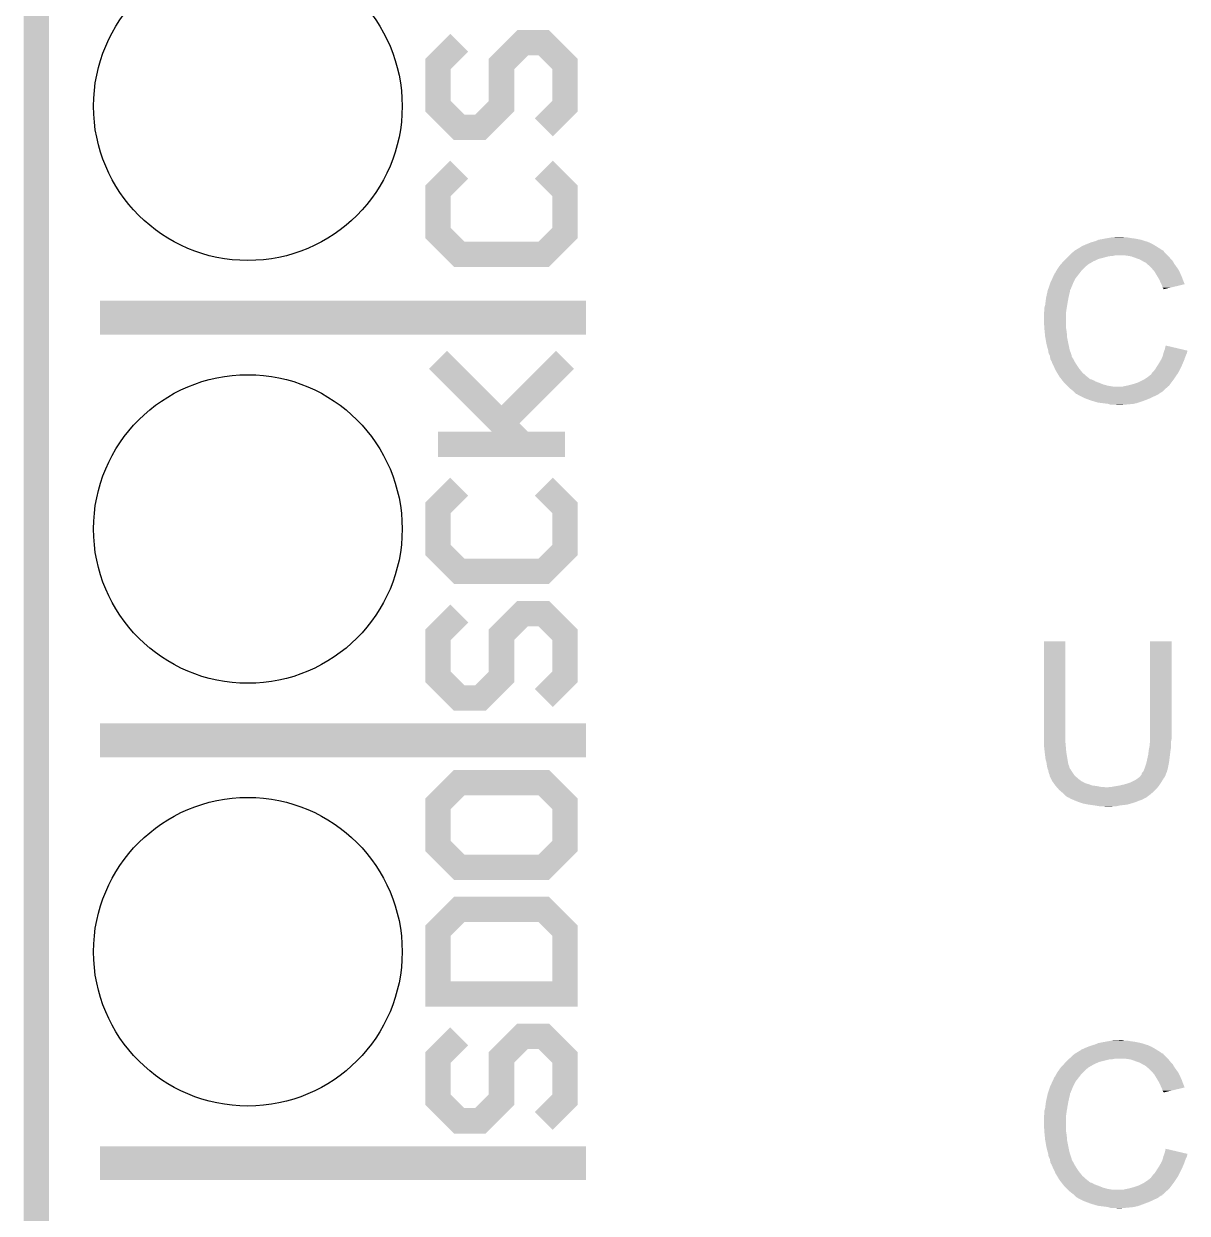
# Model space of a CAD drawing. Extents: x -0.05 to 0.95, y -0.15 to 2.1.
# Drawn here: x -0.053 to 0.2222, y 0.2382 to 0.5195 of the extents above; entities that cross this region are included whole.
import ezdxf

# ---------------------------------------------------------------- set-up
doc = ezdxf.new("R2010")
doc.units = 0
doc.layers.get('0').update_dxf_attribs({"linetype": 'CONTINUOUS'})
for name, color, linetype in [('BOOST_CLICK_V100A_GKO', 5, 'CONTINUOUS'), ('BOOST_CLICK_V100A_GTO', 14, 'CONTINUOUS'), ('BOOST_CLICK_V100A_GTS', 12, 'CONTINUOUS')]:
    doc.layers.add(name, color=color, linetype=linetype)

# ---------------------------------------------------------------- blocks, each defined once
blk = doc.blocks.new('ROUND_42')
blk.add_circle((0, 0), 0.0365)

msp = doc.modelspace()

# ---------------------------------------------------------------- linework, layer by layer
at = {"layer": 'BOOST_CLICK_V100A_GKO', "const_width": 0.006}
msp.add_lwpolyline([(-0.05, -0.15), (-0.05, 2.01)], dxfattribs=at)
at = {"layer": 'BOOST_CLICK_V100A_GTO'}
for points, const_width in [([(0.05, 0.515), (0.045, 0.51), (0.045, 0.5), (0.05, 0.495), (0.055, 0.495), (0.06, 0.5), (0.06, 0.51), (0.065, 0.515), (0.07, 0.515), (0.075, 0.51), (0.075, 0.5), (0.07, 0.495)], 0.006), ([(0.05, 0.485), (0.045, 0.48), (0.045, 0.47), (0.05, 0.465), (0.07, 0.465), (0.075, 0.47), (0.075, 0.48), (0.07, 0.485)], 0.006), ([(-0.035, 0.45), (0.08, 0.45)], 0.008), ([(0.045, 0.42), (0.075, 0.42), (0.065, 0.42), (0.045, 0.44), (0.06, 0.425), (0.075, 0.44)], 0.006), ([(0.05, 0.41), (0.045, 0.405), (0.045, 0.395), (0.05, 0.39), (0.07, 0.39), (0.075, 0.395), (0.075, 0.405), (0.07, 0.41)], 0.006), ([(0.05, 0.38), (0.045, 0.375), (0.045, 0.365), (0.05, 0.36), (0.055, 0.36), (0.06, 0.365), (0.06, 0.375), (0.065, 0.38), (0.07, 0.38), (0.075, 0.375), (0.075, 0.365), (0.07, 0.36)], 0.006), ([(-0.035, 0.35), (0.08, 0.35)], 0.008), ([(0.045, 0.335), (0.045, 0.325), (0.05, 0.32), (0.07, 0.32), (0.075, 0.325), (0.075, 0.335), (0.07, 0.34), (0.05, 0.34), (0.045, 0.335)], 0.006), ([(0.045, 0.29), (0.075, 0.29), (0.075, 0.305), (0.07, 0.31), (0.05, 0.31), (0.045, 0.305), (0.045, 0.29)], 0.006), ([(0.05, 0.28), (0.045, 0.275), (0.045, 0.265), (0.05, 0.26), (0.055, 0.26), (0.06, 0.265), (0.06, 0.275), (0.065, 0.28), (0.07, 0.28), (0.075, 0.275), (0.075, 0.265), (0.07, 0.26)], 0.006), ([(-0.035, 0.25), (0.08, 0.25)], 0.008)]:
    msp.add_lwpolyline(points, dxfattribs=dict(at, const_width=const_width))
for points in [[(0.1975, 0.467), (0.1978, 0.4671), (0.21466, 0.467), (0.2145, 0.4671)], [(0.1978, 0.4671), (0.1982, 0.4673), (0.2145, 0.4671), (0.21415, 0.4673)], [(0.1982, 0.4673), (0.1987, 0.4675), (0.21415, 0.4673), (0.2138, 0.4675)], [(0.1987, 0.4675), (0.1992, 0.4677), (0.2138, 0.4675), (0.21335, 0.4677)], [(0.1992, 0.4677), (0.1998, 0.4679), (0.21335, 0.4677), (0.2129, 0.4679)], [(0.1998, 0.4679), (0.2005, 0.4681), (0.2129, 0.4679), (0.21226, 0.4681)], [(0.2005, 0.4681), (0.2012, 0.4684), (0.21226, 0.4681), (0.2113, 0.4684)], [(0.2012, 0.4684), (0.2028, 0.4687), (0.2113, 0.4684), (0.2098, 0.4687)], [(0.2028, 0.4687), (0.20337, 0.4688), (0.2098, 0.4687), (0.209, 0.4688)], [(0.20337, 0.4688), (0.2045, 0.469), (0.209, 0.4688), (0.2078, 0.469)], [(0.2045, 0.469), (0.2064, 0.4691), (0.2073, 0.469), (0.2069, 0.4691)], [(0.1938, 0.4642), (0.1941, 0.4645), (0.2025, 0.4642), (0.2036, 0.4645)], [(0.1941, 0.4645), (0.1942, 0.4646), (0.2036, 0.4645), (0.2047, 0.4646)], [(0.1942, 0.4646), (0.1943, 0.4647), (0.2047, 0.4646), (0.2051, 0.4647)], [(0.1943, 0.4647), (0.19528, 0.4656), (0.2176, 0.4647), (0.2167, 0.4656)], [(0.19528, 0.4656), (0.1955, 0.4658), (0.2167, 0.4656), (0.21657, 0.4658)], [(0.1955, 0.4658), (0.19567, 0.4659), (0.21657, 0.4658), (0.2165, 0.4659)], [(0.19567, 0.4659), (0.19583, 0.466), (0.2165, 0.4659), (0.2162, 0.466)], [(0.19583, 0.466), (0.196, 0.4661), (0.2162, 0.466), (0.2161, 0.4661)], [(0.196, 0.4661), (0.197, 0.4667), (0.2161, 0.4661), (0.21514, 0.4667)], [(0.197, 0.4667), (0.1971, 0.4668), (0.21514, 0.4667), (0.21498, 0.4668)], [(0.1971, 0.4668), (0.1975, 0.467), (0.21498, 0.4668), (0.21466, 0.467)], [(0.2089, 0.4645), (0.2076, 0.4647), (0.2178, 0.4645), (0.2176, 0.4647)], [(0.21, 0.4641), (0.2089, 0.4645), (0.21812, 0.4641), (0.2178, 0.4645)], [(0.19126, 0.4611), (0.1915, 0.4615), (0.1972, 0.4611), (0.1976, 0.4615)], [(0.1915, 0.4615), (0.19199, 0.4622), (0.1976, 0.4615), (0.1983, 0.4622)], [(0.19199, 0.4622), (0.1922, 0.4625), (0.1983, 0.4622), (0.1987, 0.4625)], [(0.1922, 0.4625), (0.19229, 0.4626), (0.1987, 0.4625), (0.1988, 0.4626)], [(0.19229, 0.4626), (0.19293, 0.4633), (0.1988, 0.4626), (0.2, 0.4633)], [(0.19293, 0.4633), (0.1932, 0.4636), (0.2, 0.4633), (0.20065, 0.4636)], [(0.1932, 0.4636), (0.1935, 0.4639), (0.20065, 0.4636), (0.2013, 0.4639)], [(0.1935, 0.4639), (0.1938, 0.4642), (0.2013, 0.4639), (0.2025, 0.4642)], [(0.2103, 0.464), (0.21, 0.4641), (0.2182, 0.464), (0.21812, 0.4641)], [(0.2109, 0.4638), (0.2103, 0.464), (0.2184, 0.4638), (0.2182, 0.464)], [(0.21143, 0.4635), (0.2109, 0.4638), (0.2187, 0.4635), (0.2184, 0.4638)], [(0.2116, 0.4634), (0.21143, 0.4635), (0.21876, 0.4634), (0.2187, 0.4635)], [(0.2122, 0.4631), (0.2116, 0.4634), (0.21893, 0.4631), (0.21876, 0.4634)], [(0.2125, 0.4629), (0.2122, 0.4631), (0.21904, 0.4629), (0.21893, 0.4631)], [(0.2126, 0.4628), (0.2125, 0.4629), (0.2191, 0.4628), (0.21904, 0.4629)], [(0.2135, 0.462), (0.2126, 0.4628), (0.21967, 0.462), (0.2191, 0.4628)], [(0.21404, 0.4614), (0.2135, 0.462), (0.2201, 0.4614), (0.21967, 0.462)], [(0.1898, 0.4582), (0.19032, 0.4593), (0.19525, 0.4582), (0.1958, 0.4593)], [(0.19032, 0.4593), (0.1906, 0.4599), (0.1958, 0.4593), (0.19627, 0.4599)], [(0.1906, 0.46), (0.1907, 0.4601), (0.19634, 0.46), (0.19642, 0.4601)], [(0.1906, 0.4599), (0.1906, 0.46), (0.19627, 0.4599), (0.19634, 0.46)], [(0.1907, 0.4601), (0.1908, 0.4604), (0.19642, 0.4601), (0.19666, 0.4604)], [(0.1908, 0.4604), (0.191, 0.4606), (0.19666, 0.4604), (0.19681, 0.4606)], [(0.191, 0.4606), (0.1912, 0.461), (0.19681, 0.4606), (0.19712, 0.461)], [(0.1912, 0.461), (0.19126, 0.4611), (0.19712, 0.461), (0.1972, 0.4611)], [(0.2144, 0.461), (0.21404, 0.4614), (0.2203, 0.461), (0.2201, 0.4614)], [(0.21464, 0.4606), (0.2144, 0.461), (0.2205, 0.4606), (0.2203, 0.461)], [(0.21518, 0.4597), (0.21464, 0.4606), (0.2209, 0.4597), (0.2205, 0.4606)], [(0.2156, 0.459), (0.21518, 0.4597), (0.22116, 0.459), (0.2209, 0.4597)], [(0.21564, 0.4589), (0.2156, 0.459), (0.2212, 0.4589), (0.22116, 0.459)], [(0.216, 0.4581), (0.21564, 0.4589), (0.22152, 0.4581), (0.2212, 0.4589)], [(0.189, 0.4555), (0.18918, 0.4563), (0.1943, 0.4555), (0.1945, 0.4563)], [(0.18918, 0.4563), (0.1892, 0.4564), (0.1945, 0.4563), (0.1945, 0.4564)], [(0.1892, 0.4564), (0.18923, 0.4565), (0.1945, 0.4564), (0.1945, 0.4565)], [(0.18923, 0.4565), (0.1893, 0.4567), (0.1945, 0.4565), (0.1946, 0.4567)], [(0.1893, 0.4567), (0.18933, 0.4568), (0.1946, 0.4567), (0.1947, 0.4568)], [(0.18933, 0.4568), (0.18937, 0.4569), (0.1947, 0.4568), (0.1947, 0.4569)], [(0.18937, 0.4569), (0.18977, 0.4581), (0.1947, 0.4569), (0.1952, 0.4581)], [(0.18977, 0.4581), (0.1898, 0.4582), (0.1952, 0.4581), (0.19525, 0.4582)], [(0.2161, 0.4579), (0.216, 0.4581), (0.2216, 0.4579), (0.22152, 0.4581)], [(0.2162, 0.4577), (0.2161, 0.4579), (0.22077, 0.4577), (0.2216, 0.4579)], [(0.2164, 0.4571), (0.2162, 0.4577), (0.21826, 0.4571), (0.22077, 0.4577)], [(0.2165, 0.4569), (0.2164, 0.4571), (0.21743, 0.4569), (0.21826, 0.4571)], [(0.2166, 0.4568), (0.2165, 0.4569), (0.21701, 0.4568), (0.21743, 0.4569)], [(0.2166, 0.4567), (0.2166, 0.4568), (0.2166, 0.4567), (0.21701, 0.4568)], [(0.1884, 0.4523), (0.1886, 0.453), (0.1937, 0.4523), (0.19382, 0.453)], [(0.1886, 0.453), (0.18866, 0.4535), (0.19382, 0.453), (0.1939, 0.4535)], [(0.18866, 0.4535), (0.1888, 0.4546), (0.1939, 0.4535), (0.1941, 0.4546)], [(0.1888, 0.4546), (0.189, 0.4555), (0.1941, 0.4546), (0.1943, 0.4555)], [(0.1883, 0.451), (0.1884, 0.4516), (0.19351, 0.451), (0.1936, 0.4516)], [(0.1883, 0.4509), (0.1883, 0.451), (0.1935, 0.4509), (0.19351, 0.451)], [(0.1883, 0.4495), (0.1883, 0.4509), (0.1935, 0.4495), (0.1935, 0.4509)], [(0.1884, 0.4516), (0.1884, 0.4523), (0.1936, 0.4516), (0.1937, 0.4523)], [(0.18838, 0.4478), (0.1883, 0.4495), (0.1935, 0.4478), (0.1935, 0.4495)], [(0.1884, 0.4475), (0.18838, 0.4478), (0.19355, 0.4475), (0.1935, 0.4478)], [(0.18849, 0.4466), (0.1884, 0.4475), (0.1937, 0.4466), (0.19355, 0.4475)], [(0.1886, 0.4455), (0.18849, 0.4466), (0.19378, 0.4455), (0.1937, 0.4466)], [(0.18864, 0.4453), (0.1886, 0.4455), (0.1938, 0.4453), (0.19378, 0.4455)], [(0.1889, 0.4438), (0.18864, 0.4453), (0.1941, 0.4438), (0.1938, 0.4453)], [(0.1891, 0.443), (0.1889, 0.4438), (0.19427, 0.443), (0.1941, 0.4438)], [(0.18927, 0.4424), (0.1891, 0.443), (0.1944, 0.4424), (0.19427, 0.443)], [(0.1893, 0.4423), (0.18927, 0.4424), (0.19443, 0.4423), (0.1944, 0.4424)], [(0.1894, 0.4416), (0.1893, 0.4423), (0.19467, 0.4416), (0.19443, 0.4423)], [(0.2166, 0.4417), (0.21668, 0.4419), (0.22215, 0.4417), (0.2222, 0.4419)], [(0.21668, 0.4419), (0.21679, 0.4422), (0.2222, 0.4419), (0.2222, 0.4422)], [(0.21679, 0.4422), (0.2169, 0.4425), (0.2222, 0.4422), (0.22092, 0.4425)], [(0.2169, 0.4425), (0.2171, 0.4434), (0.22092, 0.4425), (0.2171, 0.4434)], [(0.1897, 0.441), (0.1894, 0.4416), (0.19487, 0.441), (0.19467, 0.4416)], [(0.18972, 0.4409), (0.1897, 0.441), (0.1949, 0.4409), (0.19487, 0.441)], [(0.18973, 0.4408), (0.18972, 0.4409), (0.1949, 0.4408), (0.1949, 0.4409)], [(0.18977, 0.4406), (0.18973, 0.4408), (0.195, 0.4406), (0.1949, 0.4408)], [(0.1898, 0.4404), (0.18977, 0.4406), (0.19513, 0.4404), (0.195, 0.4406)], [(0.18982, 0.4403), (0.1898, 0.4404), (0.1952, 0.4403), (0.19513, 0.4404)], [(0.1899, 0.44), (0.18982, 0.4403), (0.19535, 0.44), (0.1952, 0.4403)], [(0.1901, 0.4397), (0.1899, 0.44), (0.1955, 0.4397), (0.19535, 0.44)], [(0.1902, 0.4394), (0.1901, 0.4397), (0.19569, 0.4394), (0.1955, 0.4397)], [(0.1903, 0.4392), (0.1902, 0.4394), (0.19581, 0.4392), (0.19569, 0.4394)], [(0.19044, 0.4389), (0.1903, 0.4392), (0.196, 0.4389), (0.19581, 0.4392)], [(0.21513, 0.4386), (0.2154, 0.439), (0.2209, 0.4386), (0.22107, 0.439)], [(0.2154, 0.439), (0.2157, 0.4395), (0.22107, 0.439), (0.22129, 0.4395)], [(0.2157, 0.4395), (0.21599, 0.44), (0.22129, 0.4395), (0.2215, 0.44)], [(0.21599, 0.44), (0.2161, 0.4402), (0.2215, 0.44), (0.22157, 0.4402)], [(0.2161, 0.4402), (0.21627, 0.4406), (0.22157, 0.4402), (0.2217, 0.4406)], [(0.21627, 0.4406), (0.2164, 0.4409), (0.2217, 0.4406), (0.22182, 0.4409)], [(0.2164, 0.4409), (0.21645, 0.4411), (0.22182, 0.4409), (0.2219, 0.4411)], [(0.21645, 0.4411), (0.21655, 0.4415), (0.2219, 0.4411), (0.2221, 0.4415)], [(0.21655, 0.4415), (0.2166, 0.4417), (0.2221, 0.4415), (0.22215, 0.4417)], [(0.19086, 0.438), (0.19044, 0.4389), (0.1966, 0.438), (0.196, 0.4389)], [(0.1911, 0.4375), (0.19086, 0.438), (0.197, 0.4375), (0.1966, 0.438)], [(0.1914, 0.437), (0.1911, 0.4375), (0.1974, 0.437), (0.197, 0.4375)], [(0.19188, 0.4362), (0.1914, 0.437), (0.1983, 0.4362), (0.1974, 0.437)], [(0.192, 0.436), (0.19188, 0.4362), (0.19855, 0.436), (0.1983, 0.4362)], [(0.2122, 0.4355), (0.2131, 0.4361), (0.2191, 0.4355), (0.2195, 0.4361)], [(0.2131, 0.4361), (0.2131, 0.4362), (0.2195, 0.4361), (0.21957, 0.4362)], [(0.2132, 0.4362), (0.2134, 0.4364), (0.21957, 0.4362), (0.2197, 0.4364)], [(0.2134, 0.4364), (0.2136, 0.4365), (0.2197, 0.4364), (0.21977, 0.4365)], [(0.2136, 0.4365), (0.2138, 0.4368), (0.21977, 0.4365), (0.21997, 0.4368)], [(0.2138, 0.4368), (0.21395, 0.437), (0.21997, 0.4368), (0.2201, 0.437)], [(0.21395, 0.437), (0.2141, 0.4372), (0.2201, 0.437), (0.2202, 0.4372)], [(0.2141, 0.4372), (0.2144, 0.4375), (0.2202, 0.4372), (0.22035, 0.4375)], [(0.2144, 0.4375), (0.2147, 0.4379), (0.22035, 0.4375), (0.22055, 0.4379)], [(0.2147, 0.4379), (0.215, 0.4384), (0.22055, 0.4379), (0.2208, 0.4384)], [(0.215, 0.4384), (0.21513, 0.4386), (0.2208, 0.4384), (0.2209, 0.4386)], [(0.19246, 0.4354), (0.192, 0.436), (0.1993, 0.4354), (0.19855, 0.436)], [(0.19262, 0.4352), (0.19246, 0.4354), (0.1999, 0.4352), (0.1995, 0.4354)], [(0.19246, 0.4354), (0.19246, 0.4354), (0.1995, 0.4354), (0.1993, 0.4354)], [(0.19269, 0.4351), (0.19262, 0.4352), (0.2002, 0.4351), (0.1999, 0.4352)], [(0.19285, 0.4349), (0.19269, 0.4351), (0.2005, 0.4349), (0.2002, 0.4351)], [(0.193, 0.4347), (0.19285, 0.4349), (0.20103, 0.4347), (0.2005, 0.4349)], [(0.1931, 0.4346), (0.193, 0.4347), (0.2013, 0.4346), (0.20103, 0.4347)], [(0.1935, 0.4342), (0.1931, 0.4346), (0.2023, 0.4342), (0.2013, 0.4346)], [(0.1938, 0.4339), (0.1935, 0.4342), (0.2034, 0.4339), (0.2023, 0.4342)], [(0.194, 0.4337), (0.1938, 0.4339), (0.2046, 0.4337), (0.2034, 0.4339)], [(0.1944, 0.4333), (0.194, 0.4337), (0.2172, 0.4333), (0.21767, 0.4337)], [(0.1949, 0.4329), (0.1944, 0.4333), (0.2168, 0.4329), (0.2172, 0.4333)], [(0.207, 0.4337), (0.2074, 0.4338), (0.21767, 0.4337), (0.21778, 0.4338)], [(0.2074, 0.4338), (0.2079, 0.4339), (0.21778, 0.4338), (0.2179, 0.4339)], [(0.2079, 0.4339), (0.2084, 0.434), (0.2179, 0.4339), (0.21798, 0.434)], [(0.2084, 0.434), (0.2095, 0.4343), (0.21798, 0.434), (0.2182, 0.4343)], [(0.2095, 0.4343), (0.2107, 0.4347), (0.2182, 0.4343), (0.2185, 0.4347)], [(0.2107, 0.4347), (0.2119, 0.4353), (0.2185, 0.4347), (0.21895, 0.4353)], [(0.2119, 0.4353), (0.2122, 0.4355), (0.21895, 0.4353), (0.2191, 0.4355)], [(0.1953, 0.4326), (0.1949, 0.4329), (0.2165, 0.4326), (0.2168, 0.4329)], [(0.1955, 0.4324), (0.1953, 0.4326), (0.2163, 0.4324), (0.2164, 0.4326)], [(0.1953, 0.4326), (0.1953, 0.4326), (0.2164, 0.4326), (0.2165, 0.4326)], [(0.1956, 0.4323), (0.1955, 0.4324), (0.216, 0.4323), (0.2163, 0.4324)], [(0.1958, 0.4321), (0.1956, 0.4323), (0.2157, 0.4321), (0.216, 0.4323)], [(0.196, 0.4319), (0.1958, 0.4321), (0.21543, 0.4319), (0.2157, 0.4321)], [(0.1962, 0.4318), (0.1962, 0.4319), (0.2153, 0.4318), (0.21543, 0.4319)], [(0.1966, 0.4316), (0.1962, 0.4318), (0.2149, 0.4316), (0.2153, 0.4318)], [(0.1972, 0.4313), (0.1966, 0.4316), (0.2142, 0.4313), (0.2149, 0.4316)], [(0.1978, 0.431), (0.1972, 0.4313), (0.2136, 0.431), (0.2142, 0.4313)], [(0.1986, 0.4307), (0.1978, 0.431), (0.2129, 0.4307), (0.2136, 0.431)], [(0.1994, 0.4304), (0.1986, 0.4307), (0.2121, 0.4304), (0.2129, 0.4307)], [(0.20042, 0.4301), (0.1994, 0.4304), (0.2113, 0.4301), (0.2121, 0.4304)], [(0.2011, 0.4299), (0.20042, 0.4301), (0.2107, 0.4299), (0.2113, 0.4301)], [(0.2019, 0.4298), (0.2011, 0.4299), (0.2104, 0.4298), (0.2107, 0.4299)], [(0.2035, 0.4296), (0.2019, 0.4298), (0.2095, 0.4296), (0.2104, 0.4298)], [(0.2038, 0.4295), (0.2035, 0.4296), (0.2085, 0.4295), (0.2095, 0.4296)], [(0.2041, 0.4294), (0.2038, 0.4295), (0.2074, 0.4294), (0.2085, 0.4295)], [(0.2057, 0.4293), (0.2053, 0.4294), (0.2063, 0.4293), (0.2074, 0.4294)], [(0.1883, 0.3495), (0.1883, 0.3734), (0.1934, 0.3495), (0.1934, 0.3734)], [(0.1883, 0.3734), (0.1883, 0.3734), (0.1934, 0.3734), (0.1883, 0.3734)], [(0.2134, 0.3512), (0.2134, 0.3734), (0.2185, 0.3512), (0.2185, 0.3734)], [(0.2134, 0.3734), (0.2134, 0.3734), (0.2185, 0.3734), (0.2134, 0.3734)], [(0.1883, 0.349), (0.1883, 0.3495), (0.19345, 0.349), (0.1934, 0.3495)], [(0.18836, 0.3484), (0.1883, 0.349), (0.1935, 0.3484), (0.19345, 0.349)], [(0.2133, 0.3487), (0.21339, 0.3498), (0.2184, 0.3487), (0.2184, 0.3498)], [(0.21339, 0.3498), (0.2134, 0.3499), (0.2184, 0.3498), (0.21842, 0.3499)], [(0.2134, 0.3503), (0.2134, 0.3512), (0.2185, 0.3503), (0.2185, 0.3512)], [(0.2134, 0.3499), (0.2134, 0.3503), (0.21842, 0.3499), (0.2185, 0.3503)], [(0.1884, 0.348), (0.18836, 0.3484), (0.19353, 0.348), (0.1935, 0.3484)], [(0.18849, 0.3472), (0.1884, 0.348), (0.1936, 0.3472), (0.19353, 0.348)], [(0.1885, 0.3471), (0.18849, 0.3472), (0.19362, 0.3471), (0.1936, 0.3472)], [(0.1887, 0.3455), (0.1885, 0.3471), (0.19388, 0.3455), (0.19362, 0.3471)], [(0.2126, 0.3449), (0.21293, 0.3464), (0.21791, 0.3449), (0.2181, 0.3464)], [(0.21293, 0.3464), (0.213, 0.3467), (0.2181, 0.3464), (0.21814, 0.3467)], [(0.213, 0.3467), (0.2131, 0.3477), (0.21814, 0.3467), (0.21827, 0.3477)], [(0.2131, 0.3477), (0.21314, 0.3479), (0.21827, 0.3477), (0.2183, 0.3479)], [(0.21314, 0.3479), (0.21326, 0.3485), (0.2183, 0.3479), (0.2184, 0.3485)], [(0.21326, 0.3485), (0.2133, 0.3487), (0.2184, 0.3485), (0.2184, 0.3487)], [(0.1889, 0.3448), (0.1887, 0.3455), (0.194, 0.3448), (0.19388, 0.3455)], [(0.18897, 0.3443), (0.1889, 0.3448), (0.1941, 0.3443), (0.194, 0.3448)], [(0.189, 0.3441), (0.18897, 0.3443), (0.19418, 0.3441), (0.1941, 0.3443)], [(0.18905, 0.3438), (0.189, 0.3441), (0.1943, 0.3438), (0.19418, 0.3441)], [(0.18907, 0.3437), (0.18905, 0.3438), (0.1943, 0.3437), (0.1943, 0.3438)], [(0.1891, 0.3435), (0.18907, 0.3437), (0.19437, 0.3435), (0.1943, 0.3437)], [(0.18914, 0.3434), (0.1891, 0.3435), (0.1944, 0.3434), (0.19437, 0.3435)], [(0.1893, 0.343), (0.18914, 0.3434), (0.1947, 0.343), (0.1944, 0.3434)], [(0.2118, 0.3426), (0.21208, 0.3433), (0.2174, 0.3426), (0.2176, 0.3433)], [(0.21208, 0.3433), (0.2122, 0.3436), (0.2176, 0.3433), (0.21766, 0.3436)], [(0.2122, 0.3436), (0.2124, 0.3442), (0.21766, 0.3436), (0.21778, 0.3442)], [(0.2124, 0.3442), (0.21257, 0.3448), (0.21778, 0.3442), (0.2179, 0.3448)], [(0.21257, 0.3448), (0.2126, 0.3449), (0.2179, 0.3448), (0.21791, 0.3449)], [(0.1894, 0.3425), (0.1893, 0.343), (0.195, 0.3425), (0.1947, 0.343)], [(0.1896, 0.3419), (0.1894, 0.3425), (0.1954, 0.3419), (0.195, 0.3425)], [(0.1897, 0.3417), (0.1896, 0.3419), (0.1956, 0.3417), (0.1954, 0.3419)], [(0.1897, 0.3415), (0.1897, 0.3417), (0.1958, 0.3415), (0.1956, 0.3417)], [(0.1898, 0.3413), (0.1897, 0.3415), (0.196, 0.3413), (0.1958, 0.3415)], [(0.1901, 0.3407), (0.1898, 0.3413), (0.1967, 0.3407), (0.196, 0.3413)], [(0.1903, 0.3403), (0.1901, 0.3407), (0.19726, 0.3403), (0.1967, 0.3407)], [(0.2087, 0.34), (0.2099, 0.3406), (0.216, 0.34), (0.21638, 0.3406)], [(0.2099, 0.3406), (0.2102, 0.3408), (0.21638, 0.3406), (0.2165, 0.3408)], [(0.2102, 0.3408), (0.2105, 0.341), (0.2165, 0.3408), (0.21663, 0.341)], [(0.2105, 0.341), (0.211, 0.3414), (0.21663, 0.341), (0.2169, 0.3414)], [(0.211, 0.3414), (0.211, 0.3415), (0.2169, 0.3414), (0.21695, 0.3415)], [(0.2111, 0.3415), (0.2112, 0.3417), (0.21695, 0.3415), (0.21705, 0.3417)], [(0.2112, 0.3417), (0.2113, 0.3418), (0.21705, 0.3417), (0.2171, 0.3418)], [(0.2113, 0.3418), (0.2114, 0.3419), (0.2171, 0.3418), (0.2171, 0.3419)], [(0.2114, 0.3419), (0.2115, 0.3423), (0.2171, 0.3419), (0.21727, 0.3423)], [(0.2115, 0.3423), (0.2118, 0.3426), (0.21727, 0.3423), (0.2174, 0.3426)], [(0.19037, 0.3402), (0.1903, 0.3403), (0.1974, 0.3402), (0.19726, 0.3403)], [(0.19052, 0.34), (0.19037, 0.3402), (0.1978, 0.34), (0.1975, 0.3402)], [(0.19037, 0.3402), (0.19037, 0.3402), (0.1975, 0.3402), (0.1974, 0.3402)], [(0.19066, 0.3398), (0.19052, 0.34), (0.1983, 0.3398), (0.1978, 0.34)], [(0.19081, 0.3396), (0.19066, 0.3398), (0.199, 0.3396), (0.1983, 0.3398)], [(0.19103, 0.3393), (0.19081, 0.3396), (0.1998, 0.3393), (0.199, 0.3396)], [(0.1911, 0.3392), (0.19103, 0.3393), (0.2008, 0.3392), (0.1998, 0.3393)], [(0.19128, 0.339), (0.1911, 0.3392), (0.2018, 0.339), (0.2008, 0.3392)], [(0.19137, 0.3389), (0.19128, 0.339), (0.203, 0.3389), (0.2018, 0.339)], [(0.1919, 0.3383), (0.19137, 0.3389), (0.21469, 0.3383), (0.21522, 0.3389)], [(0.19201, 0.3382), (0.1919, 0.3383), (0.2146, 0.3382), (0.21469, 0.3383)], [(0.1927, 0.3376), (0.19201, 0.3382), (0.21393, 0.3376), (0.2146, 0.3382)], [(0.2035, 0.3389), (0.2039, 0.339), (0.21522, 0.3389), (0.21531, 0.339)], [(0.2044, 0.339), (0.2049, 0.3391), (0.21531, 0.339), (0.2154, 0.3391)], [(0.2049, 0.3391), (0.2061, 0.3393), (0.2154, 0.3391), (0.21553, 0.3393)], [(0.2061, 0.3393), (0.2074, 0.3396), (0.21553, 0.3393), (0.21573, 0.3396)], [(0.2074, 0.3396), (0.2087, 0.34), (0.21573, 0.3396), (0.216, 0.34)], [(0.193, 0.3373), (0.1927, 0.3376), (0.2136, 0.3373), (0.21393, 0.3376)], [(0.1934, 0.3369), (0.193, 0.3373), (0.21307, 0.3369), (0.2136, 0.3373)], [(0.194, 0.3365), (0.1934, 0.3369), (0.21253, 0.3365), (0.21307, 0.3369)], [(0.1943, 0.3364), (0.194, 0.3365), (0.2124, 0.3364), (0.21253, 0.3365)], [(0.1944, 0.3363), (0.1943, 0.3364), (0.2122, 0.3363), (0.2123, 0.3364)], [(0.1943, 0.3364), (0.1943, 0.3364), (0.2123, 0.3364), (0.2124, 0.3364)], [(0.1945, 0.3362), (0.1944, 0.3363), (0.2119, 0.3362), (0.212, 0.3363)], [(0.1944, 0.3363), (0.1944, 0.3363), (0.212, 0.3363), (0.2122, 0.3363)], [(0.19483, 0.3361), (0.1946, 0.3362), (0.2118, 0.3361), (0.2119, 0.3362)], [(0.1953, 0.3359), (0.19483, 0.3361), (0.2114, 0.3359), (0.2118, 0.3361)], [(0.19553, 0.3358), (0.1953, 0.3359), (0.211, 0.3358), (0.2114, 0.3359)], [(0.196, 0.3356), (0.19553, 0.3358), (0.2105, 0.3356), (0.211, 0.3358)], [(0.19656, 0.3354), (0.196, 0.3356), (0.21, 0.3354), (0.2105, 0.3356)], [(0.19712, 0.3352), (0.19656, 0.3354), (0.2094, 0.3352), (0.21, 0.3354)], [(0.1974, 0.3351), (0.19712, 0.3352), (0.20905, 0.3351), (0.2094, 0.3352)], [(0.1989, 0.3348), (0.1974, 0.3351), (0.208, 0.3348), (0.20905, 0.3351)], [(0.1996, 0.3347), (0.1989, 0.3348), (0.2071, 0.3347), (0.208, 0.3348)], [(0.2003, 0.3346), (0.1996, 0.3347), (0.2063, 0.3346), (0.2071, 0.3347)], [(0.2015, 0.3344), (0.2003, 0.3346), (0.2054, 0.3344), (0.2063, 0.3346)], [(0.2029, 0.3343), (0.2025, 0.3344), (0.2034, 0.3343), (0.2054, 0.3344)], [(0.2012, 0.2784), (0.2028, 0.2787), (0.2113, 0.2784), (0.2098, 0.2787)], [(0.2028, 0.2787), (0.20337, 0.2788), (0.2098, 0.2787), (0.209, 0.2788)], [(0.20337, 0.2788), (0.2045, 0.279), (0.209, 0.2788), (0.2078, 0.279)], [(0.2045, 0.279), (0.2064, 0.2791), (0.2073, 0.279), (0.2069, 0.2791)], [(0.19528, 0.2756), (0.1955, 0.2758), (0.2167, 0.2756), (0.21657, 0.2758)], [(0.1955, 0.2758), (0.19567, 0.2759), (0.21657, 0.2758), (0.2165, 0.2759)], [(0.19567, 0.2759), (0.19583, 0.276), (0.2165, 0.2759), (0.2162, 0.276)], [(0.19583, 0.276), (0.196, 0.2761), (0.2162, 0.276), (0.2161, 0.2761)], [(0.196, 0.2761), (0.197, 0.2767), (0.2161, 0.2761), (0.21514, 0.2767)], [(0.197, 0.2767), (0.1971, 0.2768), (0.21514, 0.2767), (0.21498, 0.2768)], [(0.1971, 0.2768), (0.1975, 0.277), (0.21498, 0.2768), (0.21466, 0.277)], [(0.1975, 0.277), (0.1978, 0.2771), (0.21466, 0.277), (0.2145, 0.2771)], [(0.1978, 0.2771), (0.1982, 0.2773), (0.2145, 0.2771), (0.21415, 0.2773)], [(0.1982, 0.2773), (0.1987, 0.2775), (0.21415, 0.2773), (0.2138, 0.2775)], [(0.1987, 0.2775), (0.1992, 0.2777), (0.2138, 0.2775), (0.21335, 0.2777)], [(0.1992, 0.2777), (0.1998, 0.2779), (0.21335, 0.2777), (0.2129, 0.2779)], [(0.1998, 0.2779), (0.2005, 0.2781), (0.2129, 0.2779), (0.21226, 0.2781)], [(0.2005, 0.2781), (0.2012, 0.2784), (0.21226, 0.2781), (0.2113, 0.2784)], [(0.19229, 0.2726), (0.19293, 0.2733), (0.1988, 0.2726), (0.2, 0.2733)], [(0.19293, 0.2733), (0.1932, 0.2736), (0.2, 0.2733), (0.20065, 0.2736)], [(0.1932, 0.2736), (0.1935, 0.2739), (0.20065, 0.2736), (0.2013, 0.2739)], [(0.1935, 0.2739), (0.1938, 0.2742), (0.2013, 0.2739), (0.2025, 0.2742)], [(0.1938, 0.2742), (0.1941, 0.2745), (0.2025, 0.2742), (0.2036, 0.2745)], [(0.1941, 0.2745), (0.1942, 0.2746), (0.2036, 0.2745), (0.2047, 0.2746)], [(0.1942, 0.2746), (0.1943, 0.2747), (0.2047, 0.2746), (0.2051, 0.2747)], [(0.1943, 0.2747), (0.19528, 0.2756), (0.2176, 0.2747), (0.2167, 0.2756)], [(0.2089, 0.2745), (0.2076, 0.2747), (0.2178, 0.2745), (0.2176, 0.2747)], [(0.21, 0.2741), (0.2089, 0.2745), (0.21812, 0.2741), (0.2178, 0.2745)], [(0.2103, 0.274), (0.21, 0.2741), (0.2182, 0.274), (0.21812, 0.2741)], [(0.2109, 0.2738), (0.2103, 0.274), (0.2184, 0.2738), (0.2182, 0.274)], [(0.21143, 0.2735), (0.2109, 0.2738), (0.2187, 0.2735), (0.2184, 0.2738)], [(0.2116, 0.2734), (0.21143, 0.2735), (0.21876, 0.2734), (0.2187, 0.2735)], [(0.2122, 0.2731), (0.2116, 0.2734), (0.21893, 0.2731), (0.21876, 0.2734)], [(0.2125, 0.2729), (0.2122, 0.2731), (0.21904, 0.2729), (0.21893, 0.2731)], [(0.1906, 0.27), (0.1907, 0.2701), (0.19634, 0.27), (0.19642, 0.2701)], [(0.1907, 0.2701), (0.1908, 0.2704), (0.19642, 0.2701), (0.19666, 0.2704)], [(0.1908, 0.2704), (0.191, 0.2706), (0.19666, 0.2704), (0.19681, 0.2706)], [(0.191, 0.2706), (0.1912, 0.271), (0.19681, 0.2706), (0.19712, 0.271)], [(0.1912, 0.271), (0.19126, 0.2711), (0.19712, 0.271), (0.1972, 0.2711)], [(0.19126, 0.2711), (0.1915, 0.2715), (0.1972, 0.2711), (0.1976, 0.2715)], [(0.1915, 0.2715), (0.19199, 0.2722), (0.1976, 0.2715), (0.1983, 0.2722)], [(0.19199, 0.2722), (0.1922, 0.2725), (0.1983, 0.2722), (0.1987, 0.2725)], [(0.1922, 0.2725), (0.19229, 0.2726), (0.1987, 0.2725), (0.1988, 0.2726)], [(0.2126, 0.2728), (0.2125, 0.2729), (0.2191, 0.2728), (0.21904, 0.2729)], [(0.2135, 0.272), (0.2126, 0.2728), (0.21967, 0.272), (0.2191, 0.2728)], [(0.21404, 0.2714), (0.2135, 0.272), (0.2201, 0.2714), (0.21967, 0.272)], [(0.2144, 0.271), (0.21404, 0.2714), (0.2203, 0.271), (0.2201, 0.2714)], [(0.21464, 0.2706), (0.2144, 0.271), (0.2205, 0.2706), (0.2203, 0.271)], [(0.21518, 0.2697), (0.21464, 0.2706), (0.2209, 0.2697), (0.2205, 0.2706)], [(0.18937, 0.2669), (0.18977, 0.2681), (0.1947, 0.2669), (0.1952, 0.2681)], [(0.18977, 0.2681), (0.1898, 0.2682), (0.1952, 0.2681), (0.19525, 0.2682)], [(0.1898, 0.2682), (0.19032, 0.2693), (0.19525, 0.2682), (0.1958, 0.2693)], [(0.19032, 0.2693), (0.1906, 0.2699), (0.1958, 0.2693), (0.19627, 0.2699)], [(0.1906, 0.2699), (0.1906, 0.27), (0.19627, 0.2699), (0.19634, 0.27)], [(0.2156, 0.269), (0.21518, 0.2697), (0.22116, 0.269), (0.2209, 0.2697)], [(0.21564, 0.2689), (0.2156, 0.269), (0.2212, 0.2689), (0.22116, 0.269)], [(0.216, 0.2681), (0.21564, 0.2689), (0.22152, 0.2681), (0.2212, 0.2689)], [(0.2161, 0.2679), (0.216, 0.2681), (0.2216, 0.2679), (0.22152, 0.2681)], [(0.2162, 0.2677), (0.2161, 0.2679), (0.22077, 0.2677), (0.2216, 0.2679)], [(0.2164, 0.2671), (0.2162, 0.2677), (0.21826, 0.2671), (0.22077, 0.2677)], [(0.18866, 0.2635), (0.1888, 0.2646), (0.1939, 0.2635), (0.1941, 0.2646)], [(0.1888, 0.2646), (0.189, 0.2655), (0.1941, 0.2646), (0.1943, 0.2655)], [(0.189, 0.2655), (0.18918, 0.2663), (0.1943, 0.2655), (0.1945, 0.2663)], [(0.18918, 0.2663), (0.1892, 0.2664), (0.1945, 0.2663), (0.1945, 0.2664)], [(0.1892, 0.2664), (0.18923, 0.2665), (0.1945, 0.2664), (0.1945, 0.2665)], [(0.18923, 0.2665), (0.1893, 0.2667), (0.1945, 0.2665), (0.1946, 0.2667)], [(0.1893, 0.2667), (0.18933, 0.2668), (0.1946, 0.2667), (0.1947, 0.2668)], [(0.18933, 0.2668), (0.18937, 0.2669), (0.1947, 0.2668), (0.1947, 0.2669)], [(0.2165, 0.2669), (0.2164, 0.2671), (0.21743, 0.2669), (0.21826, 0.2671)], [(0.2166, 0.2668), (0.2165, 0.2669), (0.21701, 0.2668), (0.21743, 0.2669)], [(0.2166, 0.2667), (0.2166, 0.2668), (0.2166, 0.2667), (0.21701, 0.2668)], [(0.1884, 0.2623), (0.1886, 0.263), (0.1937, 0.2623), (0.19382, 0.263)], [(0.1884, 0.2616), (0.1884, 0.2623), (0.1936, 0.2616), (0.1937, 0.2623)], [(0.1886, 0.263), (0.18866, 0.2635), (0.19382, 0.263), (0.1939, 0.2635)], [(0.1883, 0.261), (0.1884, 0.2616), (0.19351, 0.261), (0.1936, 0.2616)], [(0.1883, 0.2609), (0.1883, 0.261), (0.1935, 0.2609), (0.19351, 0.261)], [(0.1883, 0.2595), (0.1883, 0.2609), (0.1935, 0.2595), (0.1935, 0.2609)], [(0.18838, 0.2578), (0.1883, 0.2595), (0.1935, 0.2578), (0.1935, 0.2595)], [(0.1884, 0.2575), (0.18838, 0.2578), (0.19355, 0.2575), (0.1935, 0.2578)], [(0.18849, 0.2566), (0.1884, 0.2575), (0.1937, 0.2566), (0.19355, 0.2575)], [(0.1886, 0.2555), (0.18849, 0.2566), (0.19378, 0.2555), (0.1937, 0.2566)], [(0.18864, 0.2553), (0.1886, 0.2555), (0.1938, 0.2553), (0.19378, 0.2555)], [(0.1889, 0.2538), (0.18864, 0.2553), (0.1941, 0.2538), (0.1938, 0.2553)], [(0.1891, 0.253), (0.1889, 0.2538), (0.19427, 0.253), (0.1941, 0.2538)], [(0.2169, 0.2525), (0.2171, 0.2534), (0.22092, 0.2525), (0.2171, 0.2534)], [(0.18927, 0.2524), (0.1891, 0.253), (0.1944, 0.2524), (0.19427, 0.253)], [(0.1893, 0.2523), (0.18927, 0.2524), (0.19443, 0.2523), (0.1944, 0.2524)], [(0.1894, 0.2516), (0.1893, 0.2523), (0.19467, 0.2516), (0.19443, 0.2523)], [(0.1897, 0.251), (0.1894, 0.2516), (0.19487, 0.251), (0.19467, 0.2516)], [(0.18972, 0.2509), (0.1897, 0.251), (0.1949, 0.2509), (0.19487, 0.251)], [(0.18973, 0.2508), (0.18972, 0.2509), (0.1949, 0.2508), (0.1949, 0.2509)], [(0.18977, 0.2506), (0.18973, 0.2508), (0.195, 0.2506), (0.1949, 0.2508)], [(0.1898, 0.2504), (0.18977, 0.2506), (0.19513, 0.2504), (0.195, 0.2506)], [(0.2161, 0.2502), (0.21627, 0.2506), (0.22157, 0.2502), (0.2217, 0.2506)], [(0.21627, 0.2506), (0.2164, 0.2509), (0.2217, 0.2506), (0.22182, 0.2509)], [(0.2164, 0.2509), (0.21645, 0.2511), (0.22182, 0.2509), (0.2219, 0.2511)], [(0.21645, 0.2511), (0.21655, 0.2515), (0.2219, 0.2511), (0.2221, 0.2515)], [(0.21655, 0.2515), (0.2166, 0.2517), (0.2221, 0.2515), (0.22215, 0.2517)], [(0.2166, 0.2517), (0.21668, 0.2519), (0.22215, 0.2517), (0.2222, 0.2519)], [(0.21668, 0.2519), (0.21679, 0.2522), (0.2222, 0.2519), (0.2222, 0.2522)], [(0.21679, 0.2522), (0.2169, 0.2525), (0.2222, 0.2522), (0.22092, 0.2525)], [(0.18982, 0.2503), (0.1898, 0.2504), (0.1952, 0.2503), (0.19513, 0.2504)], [(0.1899, 0.25), (0.18982, 0.2503), (0.19535, 0.25), (0.1952, 0.2503)], [(0.1901, 0.2497), (0.1899, 0.25), (0.1955, 0.2497), (0.19535, 0.25)], [(0.1902, 0.2494), (0.1901, 0.2497), (0.19569, 0.2494), (0.1955, 0.2497)], [(0.1903, 0.2492), (0.1902, 0.2494), (0.19581, 0.2492), (0.19569, 0.2494)], [(0.19044, 0.2489), (0.1903, 0.2492), (0.196, 0.2489), (0.19581, 0.2492)], [(0.19086, 0.248), (0.19044, 0.2489), (0.1966, 0.248), (0.196, 0.2489)], [(0.1911, 0.2475), (0.19086, 0.248), (0.197, 0.2475), (0.1966, 0.248)], [(0.2144, 0.2475), (0.2147, 0.2479), (0.22035, 0.2475), (0.22055, 0.2479)], [(0.2147, 0.2479), (0.215, 0.2484), (0.22055, 0.2479), (0.2208, 0.2484)], [(0.215, 0.2484), (0.21513, 0.2486), (0.2208, 0.2484), (0.2209, 0.2486)], [(0.21513, 0.2486), (0.2154, 0.249), (0.2209, 0.2486), (0.22107, 0.249)], [(0.2154, 0.249), (0.2157, 0.2495), (0.22107, 0.249), (0.22129, 0.2495)], [(0.2157, 0.2495), (0.21599, 0.25), (0.22129, 0.2495), (0.2215, 0.25)], [(0.21599, 0.25), (0.2161, 0.2502), (0.2215, 0.25), (0.22157, 0.2502)], [(0.1914, 0.247), (0.1911, 0.2475), (0.1974, 0.247), (0.197, 0.2475)], [(0.19188, 0.2462), (0.1914, 0.247), (0.1983, 0.2462), (0.1974, 0.247)], [(0.192, 0.246), (0.19188, 0.2462), (0.19855, 0.246), (0.1983, 0.2462)], [(0.19246, 0.2454), (0.192, 0.246), (0.1993, 0.2454), (0.19855, 0.246)], [(0.19262, 0.2452), (0.19246, 0.2454), (0.1999, 0.2452), (0.1995, 0.2454)], [(0.19246, 0.2454), (0.19246, 0.2454), (0.1995, 0.2454), (0.1993, 0.2454)], [(0.19277, 0.245), (0.19262, 0.2452), (0.2002, 0.245), (0.1999, 0.2452)], [(0.19285, 0.2449), (0.19277, 0.245), (0.2005, 0.2449), (0.2002, 0.245)], [(0.193, 0.2447), (0.19285, 0.2449), (0.20103, 0.2447), (0.2005, 0.2449)], [(0.2107, 0.2447), (0.2119, 0.2453), (0.2185, 0.2447), (0.21895, 0.2453)], [(0.2119, 0.2453), (0.2122, 0.2455), (0.21895, 0.2453), (0.2191, 0.2455)], [(0.2122, 0.2455), (0.2131, 0.2461), (0.2191, 0.2455), (0.2195, 0.2461)], [(0.2131, 0.2461), (0.2131, 0.2462), (0.2195, 0.2461), (0.21957, 0.2462)], [(0.2132, 0.2462), (0.2134, 0.2464), (0.21957, 0.2462), (0.2197, 0.2464)], [(0.2134, 0.2464), (0.2136, 0.2465), (0.2197, 0.2464), (0.21977, 0.2465)], [(0.2136, 0.2465), (0.2138, 0.2468), (0.21977, 0.2465), (0.21997, 0.2468)], [(0.2138, 0.2468), (0.21395, 0.247), (0.21997, 0.2468), (0.2201, 0.247)], [(0.21395, 0.247), (0.2141, 0.2472), (0.2201, 0.247), (0.2202, 0.2472)], [(0.2141, 0.2472), (0.2144, 0.2475), (0.2202, 0.2472), (0.22035, 0.2475)], [(0.1931, 0.2446), (0.193, 0.2447), (0.2013, 0.2446), (0.20103, 0.2447)], [(0.1935, 0.2442), (0.1931, 0.2446), (0.2023, 0.2442), (0.2013, 0.2446)], [(0.1938, 0.2439), (0.1935, 0.2442), (0.2034, 0.2439), (0.2023, 0.2442)], [(0.194, 0.2437), (0.1938, 0.2439), (0.2046, 0.2437), (0.2034, 0.2439)], [(0.1944, 0.2433), (0.194, 0.2437), (0.2172, 0.2433), (0.21767, 0.2437)], [(0.1949, 0.2429), (0.1944, 0.2433), (0.2168, 0.2429), (0.2172, 0.2433)], [(0.1953, 0.2426), (0.1949, 0.2429), (0.2165, 0.2426), (0.2168, 0.2429)], [(0.1955, 0.2424), (0.1953, 0.2426), (0.2163, 0.2424), (0.2164, 0.2426)], [(0.1953, 0.2426), (0.1953, 0.2426), (0.2164, 0.2426), (0.2165, 0.2426)], [(0.1956, 0.2423), (0.1955, 0.2424), (0.216, 0.2423), (0.2163, 0.2424)], [(0.1958, 0.2421), (0.1956, 0.2423), (0.2157, 0.2421), (0.216, 0.2423)], [(0.196, 0.2419), (0.1958, 0.2421), (0.21543, 0.2419), (0.2157, 0.2421)], [(0.207, 0.2437), (0.2074, 0.2438), (0.21767, 0.2437), (0.21778, 0.2438)], [(0.2074, 0.2438), (0.2079, 0.2439), (0.21778, 0.2438), (0.2179, 0.2439)], [(0.2079, 0.2439), (0.2084, 0.244), (0.2179, 0.2439), (0.21798, 0.244)], [(0.2084, 0.244), (0.2095, 0.2443), (0.21798, 0.244), (0.2182, 0.2443)], [(0.2095, 0.2443), (0.2107, 0.2447), (0.2182, 0.2443), (0.2185, 0.2447)], [(0.1962, 0.2418), (0.1962, 0.2419), (0.2153, 0.2418), (0.21543, 0.2419)], [(0.1966, 0.2416), (0.1962, 0.2418), (0.2149, 0.2416), (0.2153, 0.2418)], [(0.1972, 0.2413), (0.1966, 0.2416), (0.2142, 0.2413), (0.2149, 0.2416)], [(0.1978, 0.241), (0.1972, 0.2413), (0.2136, 0.241), (0.2142, 0.2413)], [(0.1986, 0.2407), (0.1978, 0.241), (0.2129, 0.2407), (0.2136, 0.241)], [(0.1994, 0.2404), (0.1986, 0.2407), (0.2121, 0.2404), (0.2129, 0.2407)], [(0.20042, 0.2401), (0.1994, 0.2404), (0.2113, 0.2401), (0.2121, 0.2404)], [(0.2011, 0.2399), (0.20042, 0.2401), (0.2107, 0.2399), (0.2113, 0.2401)], [(0.2019, 0.2398), (0.2011, 0.2399), (0.2104, 0.2398), (0.2107, 0.2399)], [(0.2035, 0.2396), (0.2019, 0.2398), (0.2095, 0.2396), (0.2104, 0.2398)], [(0.2038, 0.2395), (0.2035, 0.2396), (0.2085, 0.2395), (0.2095, 0.2396)], [(0.2041, 0.2394), (0.2038, 0.2395), (0.2074, 0.2394), (0.2085, 0.2395)], [(0.2057, 0.2393), (0.2053, 0.2394), (0.2063, 0.2393), (0.2074, 0.2394)]]:
    msp.add_solid(points, dxfattribs=at)

# ---------------------------------------------------------------- block references
at = {"layer": 'BOOST_CLICK_V100A_GTS'}
for p in [(0, 0.5), (0, 0.4), (0, 0.3)]:
    msp.add_blockref('ROUND_42', p, dxfattribs=at)

doc.saveas('drawing.dxf')
